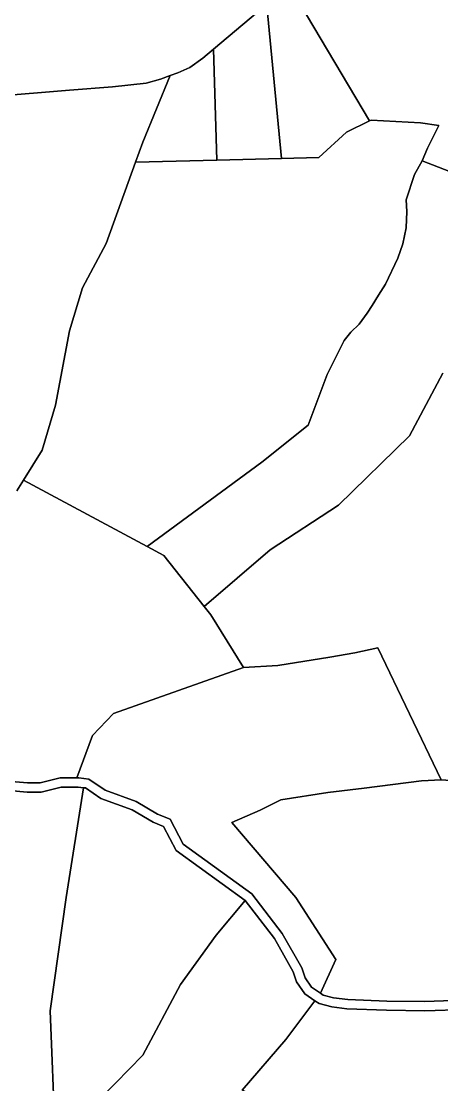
# Model space of a CAD drawing. Extents: x 542555 to 550520, y 1840485 to 1846995.
# Drawn here: x 547460 to 547778, y 1842996 to 1843800 of the extents above; entities that cross this region are included whole.
import ezdxf

# ---------------------------------------------------------------- set-up
doc = ezdxf.new("R2010")
doc.units = 0
doc.layers.add('Level 30', color=7, linetype='Continuous')

msp = doc.modelspace()

# ---------------------------------------------------------------- linework, layer by layer
at = {"layer": 'Level 30'}
for points in [[(547685.49, 1843697.17), (547657.21, 1843696.47), (547646.1, 1843812.04), (547650.67, 1843815.13), (547665.85, 1843822.71), (547723.8, 1843724.9), (547706.32, 1843716.42)], [(547657.21, 1843696.47), (547608.13, 1843695.26), (547605.61, 1843779.14), (547638.94, 1843807.2), (547646.1, 1843812.04)], [(547608.13, 1843695.26), (547546.74, 1843693.75), (547552.2, 1843708.88), (547572.9, 1843759.13), (547578.84, 1843761.23), (547587.69, 1843765.3), (547597.53, 1843772.34), (547605.61, 1843779.14)], [(547767.7, 1843704.14), (547763.65, 1843694.73), (547757.92, 1843684.27), (547751.38, 1843665.25), (547751.95, 1843656.28), (547751.49, 1843643.86), (547748.87, 1843631.96), (547745.19, 1843621.07), (547735.77, 1843601.43), (547730.55, 1843593.12), (547725.67, 1843585.23), (547721.88, 1843579.37), (547715.99, 1843571.07), (547709.66, 1843565.01), (547704.49, 1843558.71), (547691.79, 1843532.98), (547677.41, 1843494.6), (547642.34, 1843466.65), (547555.65, 1843402.74), (547461.99, 1843453.07), (547476.15, 1843475.64), (547486.1, 1843509.77), (547496.76, 1843565.95), (547506.71, 1843598.66), (547524.48, 1843632.08), (547546.74, 1843693.75), (547608.13, 1843695.26), (547657.21, 1843696.47), (547685.49, 1843697.17), (547706.32, 1843716.42), (547723.8, 1843724.9), (547725.03, 1843725.5), (547762.43, 1843723.37), (547776.32, 1843721.42), (547775.61, 1843720.38)], [(547628.36, 1843311.27), (547654.35, 1843312.85), (547693.72, 1843319.15), (547712.62, 1843322.31), (547729.95, 1843326.25), (547777.98, 1843226.18), (547763.02, 1843225.39), (547719.71, 1843219.87), (547692.15, 1843216.72), (547656.71, 1843211.21), (547640.96, 1843203.33), (547619.7, 1843193.87), (547668.13, 1843137.32), (547698.15, 1843090.23), (547686.62, 1843064.75), (547679.75, 1843069.34), (547674.96, 1843076.52), (547672.45, 1843083.89), (547657.73, 1843110.06), (547634.66, 1843140), (547582.8, 1843177.57), (547572.84, 1843196.37), (547563.29, 1843200.39), (547547.24, 1843209.84), (547523.63, 1843218.35), (547511.35, 1843226.85), (547503.79, 1843227.8), (547502.37, 1843227.8), (547514.22, 1843259.81), (547530.18, 1843276.45)], [(547448.02, 1843219.39), (547451.1, 1843218.07), (547464.8, 1843217.02), (547475.37, 1843217.02), (547490.49, 1843220.8), (547503.35, 1843220.8), (547507.47, 1843220.28), (547494.22, 1843137.16), (547482.2, 1843051.39), (547486.03, 1842956.53), (547481.86, 1842953.37), (547470.14, 1842935.79), (547457.7, 1842910.15), (547446.73, 1842892.28), (547406.8, 1842839.59), (547397.29, 1842854.19), (547351.62, 1842938.35), (547349.42, 1842943.41), (547324.38, 1843000.88), (547325.18, 1843032.96), (547346.01, 1843067.42), (547394.08, 1843125.94), (547428.53, 1843179.65)], [(547507.47, 1843220.28), (547508.78, 1843220.12), (547520.4, 1843212.07), (547544.25, 1843203.48), (547560.14, 1843194.12), (547567.82, 1843190.89), (547577.38, 1843172.86), (547629.73, 1843134.92), (547607.79, 1843108.69), (547580.7, 1843071.32), (547552.15, 1843017.84), (547531.65, 1842996.6), (547508.95, 1842973.88), (547486.03, 1842956.53), (547482.2, 1843051.39), (547494.22, 1843137.16)], [(547682.43, 1843059.13), (547685.79, 1843056.9), (547695.19, 1843054.37), (547706.72, 1843053.09), (547736.66, 1843051.87), (547765.61, 1843051.57), (547796.59, 1843052.5), (547818.86, 1843059.33), (547839.44, 1843061.44), (547853.42, 1843062.04), (547859.13, 1843061.2), (547843.38, 1842994.43), (547831.34, 1842950.61), (547761.54, 1842953.2), (547744.3, 1842955.22), (547696.73, 1842960.78), (547627.38, 1842991.39), (547660.55, 1843029.83)]]:
    msp.add_lwpolyline(points, close=True, dxfattribs=at)
for points in [[(547788.29, 1843685.05), (547763.65, 1843694.73), (547767.7, 1843704.14), (547775.61, 1843720.38), (547776.32, 1843721.42), (547762.43, 1843723.37), (547725.03, 1843725.5), (547723.8, 1843724.9), (547665.85, 1843822.71)], [(547638.94, 1843807.2), (547605.61, 1843779.14), (547597.53, 1843772.34), (547587.69, 1843765.3), (547578.84, 1843761.23), (547572.9, 1843759.13), (547565.6, 1843756.55), (547554.82, 1843753.5), (547529.3, 1843750.53), (547496.78, 1843748), (547438.83, 1843743.27)], [(547438.83, 1843743.27), (547496.78, 1843748), (547529.3, 1843750.53), (547554.82, 1843753.5), (547565.6, 1843756.55), (547572.9, 1843759.13), (547552.2, 1843708.88), (547546.74, 1843693.75), (547524.48, 1843632.08), (547506.71, 1843598.66), (547496.76, 1843565.95), (547486.1, 1843509.77), (547476.15, 1843475.64), (547461.99, 1843453.07), (547456.96, 1843445.06)], [(547779.15, 1843534.04), (547753.89, 1843486.66), (547700.22, 1843434), (547648.65, 1843400.31), (547598.63, 1843357.52), (547568.17, 1843396.01), (547555.65, 1843402.74), (547642.34, 1843466.65), (547677.41, 1843494.6), (547691.79, 1843532.98), (547704.49, 1843558.71), (547709.66, 1843565.01), (547715.99, 1843571.07), (547721.88, 1843579.37), (547725.67, 1843585.23), (547730.55, 1843593.12), (547735.77, 1843601.43), (547745.19, 1843621.07), (547748.87, 1843631.96), (547751.49, 1843643.86), (547751.95, 1843656.28), (547751.38, 1843665.25), (547757.92, 1843684.27), (547763.65, 1843694.73), (547788.29, 1843685.05)], [(547795.51, 1843224.99), (547777.98, 1843226.18), (547729.95, 1843326.25), (547712.62, 1843322.31), (547693.72, 1843319.15), (547654.35, 1843312.85), (547628.36, 1843311.27), (547603.68, 1843351.14), (547598.63, 1843357.52), (547648.65, 1843400.31), (547700.22, 1843434), (547753.89, 1843486.66), (547779.15, 1843534.04)], [(547456.96, 1843445.06), (547461.99, 1843453.07), (547555.65, 1843402.74), (547568.17, 1843396.01), (547598.63, 1843357.52), (547603.68, 1843351.14), (547628.36, 1843311.27), (547530.18, 1843276.45), (547514.22, 1843259.81), (547502.37, 1843227.8), (547489.63, 1843227.8), (547474.51, 1843224.02), (547465.07, 1843224.02), (547452.79, 1843224.96)], [(547452.79, 1843224.96), (547465.07, 1843224.02), (547474.51, 1843224.02), (547489.63, 1843227.8), (547502.37, 1843227.8), (547503.79, 1843227.8), (547511.35, 1843226.85), (547523.63, 1843218.35), (547547.24, 1843209.84), (547563.29, 1843200.39), (547572.84, 1843196.37), (547582.8, 1843177.57), (547634.66, 1843140), (547657.73, 1843110.06), (547672.45, 1843083.89), (547674.96, 1843076.52), (547679.75, 1843069.34), (547686.62, 1843064.75), (547688.71, 1843063.36), (547696.49, 1843061.27), (547707.25, 1843060.07), (547736.84, 1843058.87), (547765.54, 1843058.57), (547793.86, 1843059.42)], [(547796.59, 1843052.5), (547765.61, 1843051.57), (547736.66, 1843051.87), (547706.72, 1843053.09), (547695.19, 1843054.37), (547685.79, 1843056.9), (547682.43, 1843059.13), (547674.7, 1843064.29), (547668.63, 1843073.4), (547666.03, 1843081.02), (547651.88, 1843106.19), (547629.73, 1843134.92), (547577.38, 1843172.86), (547567.82, 1843190.89), (547560.14, 1843194.12), (547544.25, 1843203.48), (547520.4, 1843212.07), (547508.78, 1843220.12), (547507.47, 1843220.28), (547503.35, 1843220.8), (547490.49, 1843220.8), (547475.37, 1843217.02), (547464.8, 1843217.02), (547451.1, 1843218.07)], [(547793.86, 1843059.42), (547765.54, 1843058.57), (547736.84, 1843058.87), (547707.25, 1843060.07), (547696.49, 1843061.27), (547688.71, 1843063.36), (547686.62, 1843064.75), (547698.15, 1843090.23), (547668.13, 1843137.32), (547619.7, 1843193.87), (547640.96, 1843203.33), (547656.71, 1843211.21), (547692.15, 1843216.72), (547719.71, 1843219.87), (547763.02, 1843225.39), (547777.98, 1843226.18), (547795.51, 1843224.99)], [(547508.95, 1842973.88), (547531.65, 1842996.6), (547552.15, 1843017.84), (547580.7, 1843071.32), (547607.79, 1843108.69), (547629.73, 1843134.92), (547651.88, 1843106.19), (547666.03, 1843081.02), (547668.63, 1843073.4), (547674.7, 1843064.29), (547682.43, 1843059.13), (547660.55, 1843029.83), (547627.38, 1842991.39)]]:
    msp.add_lwpolyline(points, dxfattribs=at)

doc.saveas('drawing.dxf')
